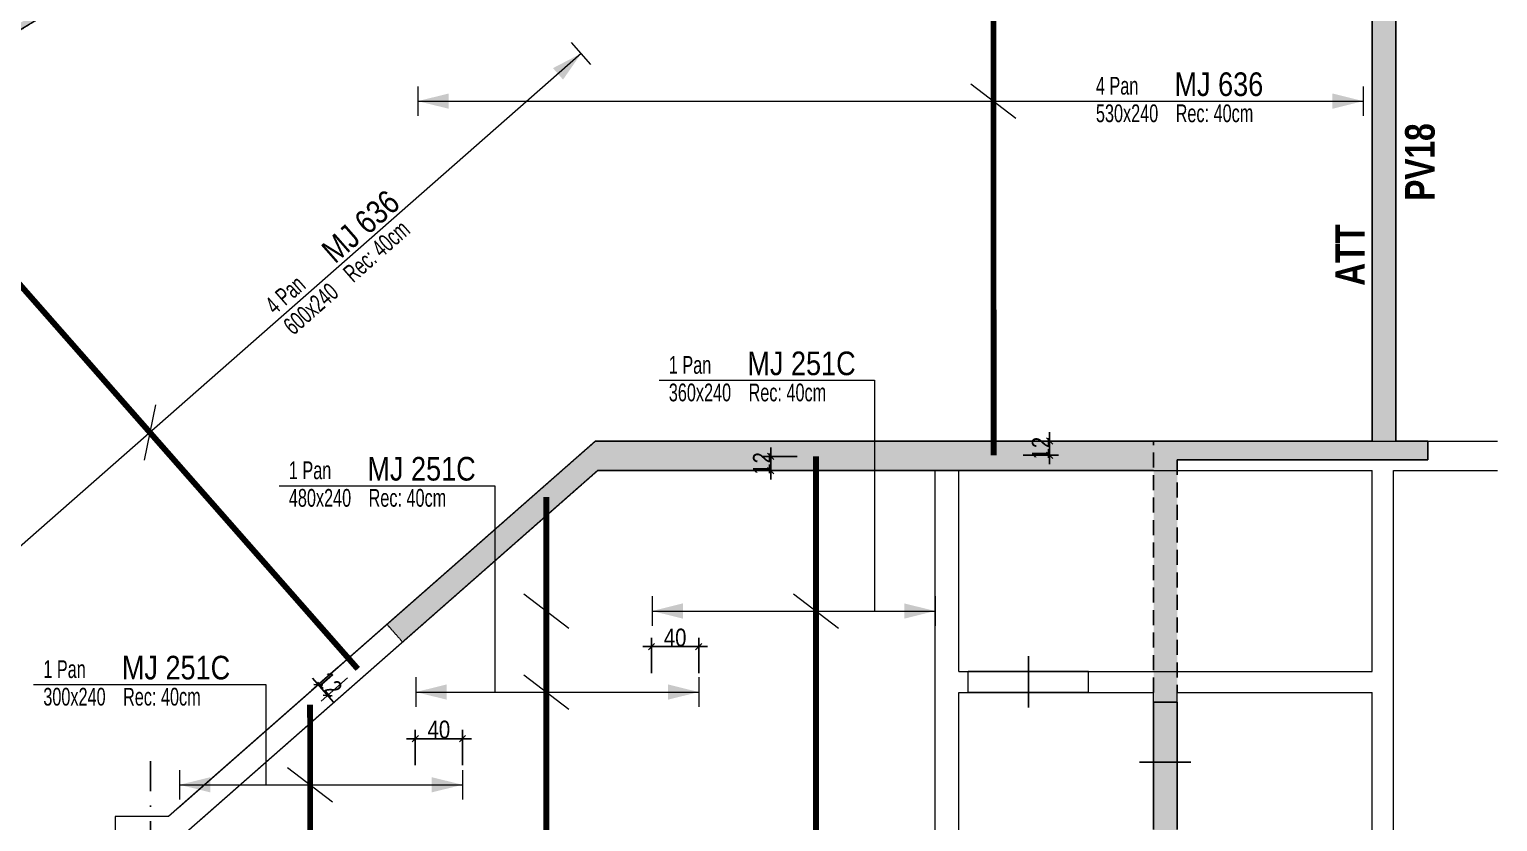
# Model space of a CAD drawing. Header units: metres. Extents: x 33574 to 39801, y -147554 to -143354.
# Drawn here: x 34847 to 36090, y -145454 to -144783 of the extents above; entities that cross this region are included whole.
import ezdxf
from ezdxf.enums import TextEntityAlignment as Align

# ---------------------------------------------------------------- set-up
doc = ezdxf.new("R2010")
doc.units = ezdxf.units.M
doc.header["$PDMODE"] = 65
doc.linetypes.add('INTERROMPU2', pattern=[9.524999999999999, 6.35, -3.175])
doc.linetypes.add('TIRETPTX2', pattern=[50.8, 25.4, -12.7, 0, -12.7])
for name, color, linetype in [('01_ARMA_INF', 50, 'Continuous'), ('01_cote_gen', 4, 'Continuous'), ('01_isolant ext', 2, 'TIRETPTX2'), ('01_linteaux', 3, 'Continuous'), ('01_murs_coup', 5, 'Continuous'), ('01_murs_sup', 2, 'INTERROMPU2'), ('01_poch_murs', 251, 'Continuous'), ('01_texte', 230, 'Continuous'), ('AA_COTES', 2, 'Continuous')]:
    doc.layers.add(name, color=color, linetype=linetype)
doc.styles.add('impact', font='impact.ttf')
doc.styles.add('PATIO', font='ARIALN.TTF')
doc.styles.add('STYLE2', font='ARIALN.TTF')
doc.dimstyles.new('JB50', dxfattribs={"dimscale": 0.1, "dimtxt": 150, "dimasz": 15, "dimexe": 0.1, "dimexo": 0.1, "dimgap": 0.09, "dimtad": 1, "dimdec": 1, "dimdsep": 46, "dimtxsty": 'STYLE2', "dimblk1": 'BOND_G', "dimblk2": 'BOND_D', "dimsah": 1, "dimcen": 1.5, "dimdle": 0.01, "dimse1": 1, "dimse2": 1, "dimclrd": 4, "dimclre": 2, "dimclrt": 6, "dimazin": 2, "dimtfac": 2.333333333333333, "dimtdec": 1, "dimtix": 1, "dimtmove": 2, "dimatfit": 3, "dimldrblk": 'BOND_G', "dimfxl": 1, "dimtolj": 1, "dimtzin": 0, "dimarcsym": 0})
pattern_1 = [(135, (-1377.46904745726, -135886.3766936216), (-11.22532015133644, 8.881784197001252e-16), [7.9375, -7.9375])]

# ---------------------------------------------------------------- blocks, each defined once
blk = doc.blocks.new('BOND_G')
at = {"layer": 'AA_COTES', "color": 0}
for p, q in [((0, -5), (0, 14.99999999999999)), ((5, 0), (-5, 0)), ((1.767766952966312, 1.767766952966312), (-1.767766952966426, -1.767766952966426))]:
    blk.add_line(p, q, dxfattribs=at)
blk = doc.blocks.new('BOND_D')
at = {"layer": 'AA_COTES', "color": 0}
for p, q in [((5, 0), (-5, 0)), ((-1.767766952966312, -1.767766952966312), (1.767766952966426, 1.767766952966426)), ((0, 5), (0, -15))]:
    blk.add_line(p, q, dxfattribs=at)
blk = doc.blocks.new('*D423')
at = {"layer": '01_cote_gen', "color": 4, "lineweight": -2, "ltscale": 5, "transparency": 16777216}
for p, q in [((35710.67925064555, -145130.1349015157), (35710.67925064555, -145128.6349015157)), ((35710.67925064555, -145143.6349015164), (35710.67925064555, -145131.6349015157)), ((35710.67925064555, -145145.1349015164), (35710.67925064555, -145146.6349015164))]:
    blk.add_line(p, q, dxfattribs=at)
at = {"layer": 'DEFPOINTS', "color": 0, "lineweight": 0, "ltscale": 5, "transparency": 16777216}
for p in [(35666.646021082, -145131.6349015157), (35710.67925064555, -145131.6349015157), (35647.30701436205, -145143.6349015164)]:
    blk.add_point(p, dxfattribs=at)
at = {"layer": '01_cote_gen', "color": 4, "lineweight": -2, "ltscale": 5, "transparency": 16777216, "xscale": 1.5, "yscale": 1.5, "zscale": 1.5}
for name, p, rotation in [('BOND_D', (35710.67925064555, -145131.6349015157), 270), ('BOND_G', (35710.67925064555, -145143.6349015164), 90)]:
    blk.add_blockref(name, p, dxfattribs=dict(at, rotation=rotation))
at = {"layer": '01_cote_gen', "color": 6, "lineweight": 0, "ltscale": 5, "transparency": 16777216, "insert": (35703.13955487476, -145137.634901516), "char_height": 15, "attachment_point": 5, "rotation": 90, "style": 'STYLE2'}
blk.add_mtext('\\A1;12', dxfattribs=at)
blk = doc.blocks.new('*D425')
at = {"layer": '01_cote_gen', "color": 4, "lineweight": -2, "ltscale": 5, "transparency": 16777216}
for p, q in [((35090.69354887935, -145336.8617087399), (35089.70323162714, -145335.7350891324)), ((35091.68386613157, -145337.9883283474), (35099.60640414929, -145347.0012852072)), ((35100.59672140151, -145348.1279048147), (35101.58703865373, -145349.2545244222))]:
    blk.add_line(p, q, dxfattribs=at)
at = {"layer": 'DEFPOINTS', "color": 0, "lineweight": 0, "ltscale": 5, "transparency": 16777216}
for p in [(35104.80846889911, -145326.4515856324), (35112.73100691683, -145335.4645424922), (35099.60640414929, -145347.0012852072)]:
    blk.add_point(p, dxfattribs=at)
at = {"layer": '01_cote_gen', "color": 4, "lineweight": -2, "ltscale": 5, "transparency": 16777216, "xscale": 1.5, "yscale": 1.5, "zscale": 1.5}
for name, p, rotation in [('BOND_G', (35091.68386613157, -145337.9883283474), 311.3160050905491), ('BOND_D', (35099.60640414929, -145347.0012852072), 131.3160050905491)]:
    blk.add_blockref(name, p, dxfattribs=dict(at, rotation=rotation))
at = {"layer": '01_cote_gen', "color": 6, "lineweight": 0, "ltscale": 5, "transparency": 16777216, "insert": (35101.30804786699, -145337.5170129118), "char_height": 15, "attachment_point": 5, "rotation": 311.31600509054914, "style": 'STYLE2'}
blk.add_mtext('\\A1;12', dxfattribs=at)
blk = doc.blocks.new('*D426')
at = {"layer": '01_cote_gen', "color": 4, "lineweight": -2, "ltscale": 5, "transparency": 16777216}
for p, q in [((35474.63337763465, -145143.1349015211), (35474.63337763465, -145141.6349015211)), ((35474.63337763465, -145144.6349015211), (35474.63337763465, -145156.6349015214)), ((35474.63337763465, -145158.1349015214), (35474.63337763465, -145159.6349015214))]:
    blk.add_line(p, q, dxfattribs=at)
at = {"layer": 'DEFPOINTS', "color": 0, "lineweight": 0, "ltscale": 5, "transparency": 16777216}
for p in [(35512.84455432389, -145144.6349015211), (35474.63337763465, -145156.6349015214), (35503.51290886763, -145156.6349015214)]:
    blk.add_point(p, dxfattribs=at)
at = {"layer": '01_cote_gen', "color": 4, "lineweight": -2, "ltscale": 5, "transparency": 16777216, "xscale": 1.5, "yscale": 1.5, "zscale": 1.5}
for name, p, rotation in [('BOND_G', (35474.63337763465, -145144.6349015211), 270), ('BOND_D', (35474.63337763465, -145156.6349015214), 90)]:
    blk.add_blockref(name, p, dxfattribs=dict(at, rotation=rotation))
at = {"layer": '01_cote_gen', "color": 6, "lineweight": 0, "ltscale": 5, "transparency": 16777216, "insert": (35467.09368186387, -145150.6349015213), "char_height": 15, "attachment_point": 5, "rotation": 90, "style": 'STYLE2'}
blk.add_mtext('\\A1;12', dxfattribs=at)
blk = doc.blocks.new('*D427')
at = {"layer": '01_cote_gen', "color": 4, "lineweight": -2, "ltscale": 5, "transparency": 16777216}
blk.add_line((35375.22920736812, -145305.7164366584), (35412.22920736813, -145305.7164366584), dxfattribs=at)
at = {"layer": 'DEFPOINTS', "color": 0, "lineweight": 0, "ltscale": 5, "transparency": 16777216}
for p in [(35413.72920736813, -145305.7164366584), (35373.72920736812, -145318.0527594545), (35413.72920736813, -145318.0527594531)]:
    blk.add_point(p, dxfattribs=at)
at = {"layer": '01_cote_gen', "color": 4, "lineweight": -2, "ltscale": 5, "transparency": 16777216, "xscale": 1.5, "yscale": 1.5, "zscale": 1.5, "rotation": 180}
blk.add_blockref('BOND_G', (35373.72920736812, -145305.7164366584), dxfattribs=at)
at = {"layer": '01_cote_gen', "color": 4, "lineweight": -2, "ltscale": 5, "transparency": 16777216, "xscale": 1.5, "yscale": 1.5, "zscale": 1.5}
blk.add_blockref('BOND_D', (35413.72920736813, -145305.7164366584), dxfattribs=at)
at = {"layer": '01_cote_gen', "color": 6, "lineweight": 0, "ltscale": 5, "transparency": 16777216, "insert": (35393.72920736813, -145298.0488418426), "char_height": 15, "attachment_point": 5, "style": 'STYLE2'}
blk.add_mtext('\\A1;40', dxfattribs=at)
blk = doc.blocks.new('*D428')
at = {"layer": '01_cote_gen', "color": 4, "lineweight": -2, "ltscale": 5, "transparency": 16777216}
blk.add_line((35175.22920737001, -145383.6127442966), (35212.22920737002, -145383.6127442966), dxfattribs=at)
at = {"layer": 'DEFPOINTS', "color": 0, "lineweight": 0, "ltscale": 5, "transparency": 16777216}
for p in [(35173.72920737001, -145371.5982483835), (35213.72920737002, -145371.5982483821), (35213.72920737002, -145383.6127442966)]:
    blk.add_point(p, dxfattribs=at)
at = {"layer": '01_cote_gen', "color": 4, "lineweight": -2, "ltscale": 5, "transparency": 16777216, "xscale": 1.5, "yscale": 1.5, "zscale": 1.5, "rotation": 180}
blk.add_blockref('BOND_G', (35173.72920737001, -145383.6127442966), dxfattribs=at)
at = {"layer": '01_cote_gen', "color": 4, "lineweight": -2, "ltscale": 5, "transparency": 16777216, "xscale": 1.5, "yscale": 1.5, "zscale": 1.5}
blk.add_blockref('BOND_D', (35213.72920737002, -145383.6127442966), dxfattribs=at)
at = {"layer": '01_cote_gen', "color": 6, "lineweight": 0, "ltscale": 5, "transparency": 16777216, "insert": (35193.72920737001, -145375.9451494808), "char_height": 15, "attachment_point": 5, "style": 'STYLE2'}
blk.add_mtext('\\A1;40', dxfattribs=at)

msp = doc.modelspace()

# ---------------------------------------------------------------- hatches: boundary and pattern name
at = {"layer": '01_murs_sup', "ltscale": 3}
h = msp.add_hatch(dxfattribs=at)
h.set_pattern_fill('DASH', color=256, scale=2.5, angle=135)
h.set_pattern_definition(pattern_1)
edge = h.paths.add_edge_path()
edge.add_line((36030.72921046714, -145131.6349017622), (36003.72920695076, -145131.6349017622))
edge.add_line((36003.72920695076, -145131.6349017622), (36003.72921874811, -144596.6220185353))
edge.add_arc((35992.70585741517, -144567.6481422858), 31.000000000006, 200.7835595958433, 290.82974950423176, ccw=False)
edge.add_line((35963.72310392278, -144578.6481422858), (35871.68861090755, -144578.6481422858))
edge.add_arc((35842.70585741517, -144567.6481422858), 31.00000000000336, 200.7835595958433, 339.2164404041567, ccw=False)
edge.add_line((35813.72310392278, -144578.6481422858), (35721.68861090755, -144578.6481422858))
edge.add_arc((35692.70585741517, -144567.6481422858), 31.00000000000336, 200.7835595958433, 339.2164404041567, ccw=False)
edge.add_line((35663.72310392278, -144578.6481422858), (35571.68861090755, -144578.6481422858))
edge.add_arc((35542.70585741517, -144567.6481422858), 30.99999999999303, 201.3118853197231, 339.21644040420693, ccw=False)
edge.add_line((35513.82576589636, -144578.9149215001), (35421.88929907952, -144579.7669164767))
edge.add_arc((35392.79066069388, -144569.0772371503), 31.00000000000263, 205.0617590903103, 339.8286810938182, ccw=False)
edge.add_arc((35466.523687287, -145780.6175167353), 1202.726036363769, 94.85607431748207, 99.19121332791286)
edge.add_arc((35243.97213929259, -144587.4697053421), 30.99999999998539, 212.0348839783278, 349.09644301072296, ccw=False)
edge.add_arc((35466.52368728716, -145780.6175167352), 1202.726036363719, 101.9401136610933, 106.2742133279193)
edge.add_arc((35098.54700091707, -144624.0173050652), 30.9999999999968, 219.1178839784031, 356.17944301063665, ccw=False)
edge.add_arc((35466.52368728719, -145780.6175167352), 1202.726036363716, 109.0231136610926, 113.3572133279185)
edge.add_arc((34958.73824102782, -144678.2179376741), 30.9999999997465, 0, 3.2624430106296813, ccw=False)
edge.add_arc((34958.73824102755, -144678.2179376741), 31.00000000001819, 253.0777681002966, 359.9999999999462, ccw=False)
edge.add_line((34949.71496456216, -144707.8756598023), (34949.71496456216, -144722.341862265))
edge.add_arc((35466.52368728724, -145780.6175167352), 1177.726036363718, 92.05394913478762, 116.0285616730136, ccw=False)
edge.add_line((35424.31340018747, -144603.6481422858), (35983.72921859318, -144603.6481422858))
edge.add_line((35983.72921859318, -144603.6481422858), (35983.72920695076, -145131.6349014186))
edge.add_line((35983.72920695076, -145131.6349014186), (35798.7362840578, -145131.6349014186))
edge.add_line((35798.7362840578, -145131.6349014186), (35798.73340964063, -145494.6348953786))
edge.add_line((35798.73340964063, -145494.6348953786), (35423.4792067001, -145494.6348953786))
edge.add_line((35423.4792067001, -145494.6348953786), (35423.4792067001, -145627.4040440309))
edge.add_arc((34933.23140303898, -146364.8041766383), 885.4952651279693, 54.97246064441538, 56.3827363050446, ccw=False)
edge.add_line((35441.4792067001, -145639.6931267724), (35441.4792067001, -145514.6348953786))
edge.add_line((35441.4792067001, -145514.6348953786), (35531.47920662024, -145514.6348953786))
edge.add_line((35531.47920662024, -145514.6348953786), (35531.47920662024, -145690.6348835175))
edge.add_line((35531.47920662024, -145690.6348835175), (35507.33734167481, -145690.6348835175))
edge.add_arc((34933.23140303817, -146364.8041766382), 885.4952651283348, 49.58310368497262, 54.97246064434233)
edge.add_arc((34933.23140303814, -146364.8041766383), 885.495265128421, 54.9724606443442, 88.93337311106043)
edge.add_line((34949.71496456216, -145479.4623461771), (34949.71496456216, -145499.4658924054))
edge.add_arc((34933.23140303812, -146364.8041766383), 865.4952651284605, 31.88506078871228, 88.9087223828218, ccw=False)
edge.add_line((35668.13160548549, -145907.6349012024), (35798.73013929815, -145907.634901203))
edge.add_line((35798.73013929815, -145907.634901203), (35798.72650976552, -146365.9957603085))
edge.add_line((35798.72650976552, -146365.9957603085), (35818.72896800363, -146365.9957603085))
edge.add_line((35818.72896800363, -146365.9957603085), (35818.72896800363, -145758.6903359441))
edge.add_line((35818.72896800363, -145758.6903359441), (36078.4436895912, -145758.6903359441))
edge.add_line((36078.4436895912, -145758.6903359441), (36078.4436895912, -145740.6903359441))
edge.add_line((36078.4436895912, -145740.6903359441), (35818.72896800363, -145740.6903359441))
edge.add_line((35818.72896800363, -145740.6903359441), (35818.72896800363, -145147.6349014186))
edge.add_line((35818.72896800363, -145147.6349014186), (36030.72921046714, -145147.6349014186))
edge.add_line((36030.72921046714, -145147.6349014186), (36030.72921046714, -145131.6349017622))
edge = h.paths.add_edge_path(flags=16)
edge.add_line((35798.73325127054, -145507.6348953786), (35798.7305336645, -145692.597199733))
edge.add_line((35798.7305336645, -145692.597199733), (35798.73110959533, -145692.5985063117))
edge.add_line((35798.73110959533, -145692.5985063117), (35798.7324317029, -145710.6361900963))
edge.add_line((35798.7324317029, -145710.6361900963), (35798.73169924372, -145710.6348835175))
edge.add_line((35798.73169924372, -145710.6348835175), (35798.73029766824, -145887.634901203))
edge.add_line((35798.73029766824, -145887.634901203), (35679.16125707598, -145887.6349012025))
edge.add_arc((34933.23140303805, -146364.8041766384), 885.4952651285312, 32.60693550189016, 37.71342408084015)
edge.add_line((35633.72920448019, -145823.1357404712), (35633.7292148401, -145710.6348835175))
edge.add_line((35633.7292148401, -145710.6348835175), (35613.7292148401, -145710.6348835175))
edge.add_line((35613.7292148401, -145710.6348835175), (35613.72920677518, -145798.2138452048))
edge.add_arc((34933.23140303824, -146364.8041766384), 885.4952651283946, 39.78115613019648, 47.62597131948256)
edge.add_line((35530.02651067788, -145710.6348835175), (35613.7292148401, -145710.6348835175))
edge.add_line((35613.7292148401, -145710.6348835175), (35613.72921668184, -145690.6348835175))
edge.add_line((35613.72921668184, -145690.6348835175), (35549.47920693972, -145690.6348835175))
edge.add_line((35549.47920693972, -145690.6348835175), (35549.47920662024, -145690.6348835175))
edge.add_line((35549.47920662024, -145690.6348835175), (35549.47920662024, -145514.6348953786))
edge.add_line((35549.47920662024, -145514.6348953786), (35613.72923288923, -145514.6348953786))
edge.add_line((35613.72923288923, -145514.6348953786), (35613.72921668255, -145710.5971997362))
edge.add_line((35613.72921668255, -145710.5971997362), (35633.72921668256, -145710.5971997362))
edge.add_line((35633.72921668256, -145710.5971997362), (35633.72923288924, -145507.6348953786))
edge.add_line((35633.72923288923, -145507.6348953786), (35798.73325127054, -145507.6348953786))
h.paths.add_polyline_path([(35798.7362840578, -145131.6349015173), (35326.43875525198, -145131.6349015173), (35149.84942937765, -145286.8598370758), (35163.05365940719, -145301.8814318423), (35328.29120183799, -145156.6349015173), (35798.73608609518, -145156.6349015173)], flags=17)
h = msp.add_hatch(dxfattribs=at)
h.set_pattern_fill('DASH', color=256, scale=2.5, angle=135)
h.set_pattern_definition(pattern_1)
edge = h.paths.add_edge_path()
edge.add_line((34949.71496456216, -144722.341862265), (34949.71496456216, -144707.8756598023))
edge.add_arc((34958.73824102753, -144678.2179376741), 30.99999999998815, 226.2008839784407, 253.07776810030668, ccw=False)
edge.add_arc((35466.52368728704, -145780.6175167351), 1202.72603636355, 116.1061136610875, 120.4402133279125)
edge.add_arc((34826.67974185161, -144749.2443462307), 30.99999999999435, 0, 10.345443010625615, ccw=False)
edge.add_arc((34826.67974185161, -144749.2443462307), 30.99999999999636, -126.71611602166251, 5.377387424232438e-11, ccw=False)
edge.add_arc((35466.52368728729, -145780.6175167352), 1202.726036363755, 123.1891136610932, 127.5232133279169)
edge.add_arc((34704.38709443374, -144836.0124642499), 31.00000000004408, 0, 17.428443010622175, ccw=False)
edge.add_arc((34704.38709443378, -144836.0124642499), 30.99999999999636, -119.63311602164868, 0, ccw=False)
edge.add_arc((35466.52368728724, -145780.6175167352), 1202.726036363712, 130.2721136610881, 134.6062133279121)
edge.add_arc((34593.72683494163, -144937.1979616602), 31.00000000004577, -5.377387424232438e-11, 24.511443010564506, ccw=False)
edge.add_arc((34593.72683494168, -144937.1979616602), 31, -112.55011602162091, 0, ccw=False)
edge.add_arc((35466.52368728707, -145780.6175167352), 1202.726036363611, 137.3551136610777, 141.6892133279013)
edge.add_arc((34496.38795597645, -145051.2564578753), 31.00000000001319, 0, 31.59444301060978, ccw=False)
edge.add_arc((34496.38795597646, -145051.2564578753), 31.00000000000364, -105.46711602161918, 0, ccw=False)
edge.add_arc((35466.52368728694, -145780.6175167352), 1202.726036363478, 144.4381136610719, 148.772213327895)
edge.add_arc((34413.85612770663, -145176.4470934655), 31.00000000002467, -5.377387424232438e-11, 38.677443010546426, ccw=False)
edge.add_arc((34413.85612770668, -145176.4470934655), 30.99999999999272, -98.38411602166099, 0, ccw=False)
edge.add_arc((35466.5236872872, -145780.6175167351), 1202.726036363665, 151.5211136610797, 155.8552133279022)
edge.add_arc((34347.39102228511, -145310.8591006611), 31.00000000002007, 0, 45.76044301059147, ccw=False)
edge.add_arc((34347.39102228513, -145310.8591006611), 31, -91.30111602162748, 5.377387424232438e-11, ccw=False)
edge.add_arc((35466.5236872869, -145780.6175167353), 1202.726036363444, 158.6041136610622, 160.7596099109288)
edge.add_line((34330.97675037252, -145384.2804472971), (34306.50477054841, -145465.8389103738))
edge.add_arc((34287.56648059654, -145490.3815502827), 30.99999999998894, 5.377387424232438e-11, 52.34448233653029, ccw=False)
edge.add_arc((34287.56648059651, -145490.3815502826), 31.00000000001091, -85.74869509532238, 0, ccw=False)
edge.add_line((34289.86454787191, -145521.2962536906), (34274.67844661009, -145571.9074052174))
edge.add_arc((34255.52429800754, -145596.2819532402), 31.00000000002931, 0, 51.838823286970694, ccw=False)
edge.add_arc((34255.52429800757, -145596.2819532402), 30.99999999998909, -85.24303604581559, 0, ccw=False)
edge.add_line((34258.09510734258, -145627.1751715795), (34231.52944584606, -145715.7113071045))
edge.add_arc((34212.08384813659, -145739.853981557), 31.00000000000053, 0, 51.15046554258652, ccw=False)
edge.add_arc((34212.08384813659, -145739.853981557), 30.99999999998909, -84.55467830142197, 0, ccw=False)
edge.add_line((34215.02561750614, -145770.7140851371), (34188.37904986589, -145859.519858868))
edge.add_arc((34168.64339826562, -145883.4260098738), 30.99999999998018, 0, 50.45872493290841, ccw=False)
edge.add_arc((34168.64339826562, -145883.4260098738), 30.99999999999272, -83.86293769173221, 0, ccw=False)
edge.add_line((34171.95752288584, -145914.2483488182), (34145.22723758264, -146003.3331307851))
edge.add_arc((34125.20294839462, -146026.9980381906), 30.99999999998639, -5.377387424232438e-11, 49.763448720829786, ccw=False)
edge.add_arc((34125.20294839463, -146026.9980381907), 31, -83.16766147967297, 5.377387424232438e-11, ccw=False)
edge.add_line((34128.8908445686, -146057.7778923458), (34102.28069709782, -146146.4622875422))
edge.add_arc((34083.41533426916, -146171.061029082), 30.9999999999954, 0, 52.514539147360324, ccw=False)
edge.add_arc((34083.41533426916, -146171.061029082), 30.99999999999272, 274.06371430914675, 359.9999999999462, ccw=False)
edge.add_line((34085.61217239592, -146201.9830908219), (34059.13222046546, -146290.1353148722))
edge.add_arc((34040.25927559823, -146314.7282397092), 30.99999999999541, 0, 52.49687685459321, ccw=False)
edge.add_arc((34040.25927559821, -146314.7282397092), 31.00000000001455, -70.8742860169134, 0, ccw=False)
edge.add_line((34050.41617614433, -146344.0171005832), (34050.94769757198, -146365.9957603085))
edge.add_line((34050.94769757198, -146365.9957603085), (34075.95500703835, -146365.9957603085))
edge.add_line((34075.95500703835, -146365.9957603085), (34074.94862611357, -146324.3814381961))
edge.add_line((34074.94862611357, -146324.3814381961), (34322.79127649647, -145499.3089115099))
edge.add_line((34322.79127649647, -145499.3089115099), (34933.23140303812, -145499.3089115099))
edge.add_arc((34933.23140303764, -146364.8041766383), 865.4952651284111, 88.9087223827907, 89.99999999996851, ccw=False)
edge.add_line((34949.71496456216, -145499.4658924054), (34949.71496456216, -145479.4623461771))
edge.add_arc((34939.51020766549, -145915.1303716551), 435.7875233266934, 88.65819253990759, 90.82554326156212)
edge.add_line((34933.23140303812, -145479.3880830261), (34328.79905502179, -145479.3880830261))
edge.add_line((34328.79905502179, -145479.3880830261), (34356.55909196639, -145386.8952620134))
edge.add_arc((35466.52368728725, -145780.6175167353), 1177.726036363767, 116.0285616730126, 160.4695873568512, ccw=False)
at = {"layer": '01_poch_murs', "ltscale": 3}
h = msp.add_hatch(color=256, dxfattribs=at)
h.dxf.hatch_style = 1
h.paths.add_polyline_path([(35963.72310392281, -144578.6481422858), (35871.68861090756, -144578.6481422858, -0.690065559342354), (35813.72310392281, -144578.6481422858), (35721.68861090756, -144578.6481422858, -0.6900655593423551), (35663.72310392281, -144578.6481422858), (35571.68861090756, -144578.6481422858, -0.6866679614140103), (35513.82576589637, -144578.9149215001), (35421.88929907954, -144579.7669164767, -0.6667085915927928), (35364.70925735467, -144582.2086798166, 0.01891786864332901), (35274.41249541023, -144593.3335538591, -0.2058076460600042), (35260.66415619559, -144613.5920438995), (35260.66415619559, -144621.0225571965, -0.05293556011198203), (35508.73397438702, -144603.6481422858), (35983.72921859326, -144603.6481422858), (35983.72921873281, -144597.3200137799, -0.2326350150878804)])
h.paths.add_polyline_path([(35260.66415619559, -144621.0225571965), (35260.66415619559, -144613.5920438995, -0.4169943815633989), (35217.69265490567, -144603.9132055886, 0.01891333202871347), (35129.47810731833, -144626.0828937938, -0.6812689604309282), (35074.49566599207, -144643.5757632949, 0.01891333202871096), (34989.68800041122, -144676.4537398123, -0.0142360546494353), (34989.73824102759, -144678.2179376742, -0.503616030956479), (34949.71496456226, -144707.8756598023), (34949.71496456226, -144722.341862265, -0.06975970139477862)])
h.paths.add_polyline_path([(34949.71496456226, -144722.341862265), (34949.71496456226, -144707.8756598023, -0.1178131145377853), (34937.28214784244, -144700.5928357796, 0.01891333202871288), (34857.1757722185, -144743.6772884923, -0.04517119621277415), (34857.67974185162, -144749.2443462307, -0.6171070753033968), (34808.14637185998, -144774.0941791628, 0.01891333202871142), (34733.96393898948, -144826.7275158855, -0.07619285917296362), (34735.38709443379, -144836.0124642499, -0.5752177938253992), (34689.05931995975, -144862.9579523633, 0.0134997775354115), (34640.66669659685, -144906.2548062569), (34640.66669659685, -144940.9754217586, -0.08088505237707058)])
h.paths.add_polyline_path([(34640.66669659685, -144940.9754217586), (34640.66669659685, -144906.2548062569, 0.005412172626123334), (34621.93306630073, -144924.3368375834, -0.1073610116204503), (34624.7268349417, -144937.1979616602, -0.5347923163912949), (34581.83860173779, -144965.8278396078, 0.01891333202870704), (34522.79306623754, -145035.0154556863, -0.1387367531134328), (34527.38795597648, -145051.2564578753, -0.4956818265242388), (34488.1207125411, -145081.1337516948, 0.0140874434755383), (34450.28116331858, -145137.3438183572), (34479.99565134299, -145137.3438183572, -0.05401596373595395)])
at = {"layer": '01_poch_murs', "lineweight": 0}
h = msp.add_hatch(color=256, dxfattribs=at)
h.dxf.hatch_style = 1
h.paths.add_polyline_path([(35810.68081998701, -145344.6394842736), (35798.73510057221, -145344.6386664573), (35798.73455314171, -145352.6349006927), (35810.68081998701, -145352.6349006939)])
h.paths.add_polyline_path([(35818.72976634049, -145344.6400353129), (35810.68081998701, -145344.6394842736), (35810.68081998701, -145352.6349006939), (35818.72921900371, -145352.6349006947)])

# ---------------------------------------------------------------- linework, layer by layer
at = {"layer": '01_ARMA_INF', "linetype": 'Continuous', "lineweight": 0, "const_width": 5, "flags": 128}
for points in [[(35663.10124965953, -144608.1017628494), (35663.26629377392, -145143.6349015164)], [(35125.09849078914, -145324.5933197975), (34723.0583769652, -144867.2183985636)], [(35512.84455432389, -145144.6349015211), (35512.9524196171, -145494.6348953786)], [(35284.69773642448, -145178.9772792957), (35284.81759895865, -145548.3099003812)], [(35084.740589411, -145354.7429157857), (35084.82889202803, -145490.0759761053)]]:
    msp.add_lwpolyline(points, dxfattribs=at)
at = {"layer": '01_isolant ext'}
msp.add_line((34949.6828860403, -145402.6656989723), (34949.68225681721, -147465.2447462546), dxfattribs=at)
msp.add_arc((35466.52368760014, -145780.6175165098), 1213.726036363743, 91.99092271833612, 160.6105502048439, dxfattribs=at)
at = {"layer": '01_linteaux'}
for p, q in [((35983.72920695076, -145131.6349014186), (35983.72921859318, -144603.6481422858)), ((35692.72920738063, -145357.1475675629), (35692.72920738063, -145313.7963422398)), ((35743.72920736506, -145326.6349006968), (35641.72923372396, -145326.6349007004)), ((35743.7292073657, -145344.6349006968), (35641.7292337246, -145344.6349007004)), ((35798.73455314171, -145352.6349006927), (35798.73455314527, -145454.6348698667)), ((35818.72896800363, -145352.6349006947), (35818.72896800363, -145454.634869866)), ((35786.73353160432, -145403.6348930427), (35830.08475692748, -145403.6348930427))]:
    msp.add_line(p, q, dxfattribs=at)
at = {"layer": '01_murs_coup', "linetype": 'Continuous', "lineweight": 5}
for p, q in [((35326.43875525221, -145131.6349015172), (34964.95363599215, -145449.38629484)), ((35326.43875525221, -145131.6349015172), (34972.93029183373, -145442.3746825421)), ((35326.43875525177, -145131.6349015277), (36089.90957893626, -145131.6349015008)), ((35326.43875525177, -145131.6349015277), (36089.90957893626, -145131.6349015008)), ((35328.29120183822, -145156.6349015172), (34979.71496456226, -145463.0391742584)), ((35328.29120183822, -145156.6349015172), (34991.06002409654, -145453.0666794522)), ((35328.29120183866, -145156.6349015276), (35613.72920736134, -145156.6349015176)), ((35328.29120183866, -145156.6349015276), (35613.72920736134, -145156.6349015176)), ((35613.72920737322, -145494.6348953786), (35613.72920736134, -145156.6349015176)), ((35613.72920737322, -145494.6348953786), (35613.72920736134, -145156.6349015176)), ((35633.72920736732, -145326.6349007013), (35633.72920736134, -145156.6349015169)), ((35633.72920736732, -145326.6349007013), (35633.72920736134, -145156.6349015169)), ((35633.72920736134, -145156.6349015169), (35983.70721620537, -145156.6513306558)), ((35633.72920736134, -145156.6349015169), (35983.70721620537, -145156.6513306558)), ((35983.70721621135, -145326.6513298403), (35983.70721620537, -145156.6513306558)), ((35983.70721621135, -145326.6513298403), (35983.70721620537, -145156.6513306558)), ((36001.70721620537, -145156.6513306552), (36089.90957893626, -145156.6349015008)), ((36001.70721620537, -145156.6513306552), (36089.90957893626, -145156.6349015008)), ((36001.70721622485, -145710.6136288742), (36001.70721620537, -145156.6513306552)), ((36001.70721622485, -145710.6136288742), (36001.70721620537, -145156.6513306552)), ((35633.72920736732, -145326.6349007013), (35641.72923372396, -145326.6349007004)), ((35633.72920736732, -145326.6349007013), (35641.72923372396, -145326.6349007004)), ((35641.7292337246, -145344.6349007004), (35641.72923372396, -145326.6349007004)), ((35743.72920736506, -145326.6349006968), (35983.70721621135, -145326.6513298403)), ((35743.72920736506, -145326.6349006968), (35983.70721621135, -145326.6513298403)), ((35743.7292073657, -145344.6349006968), (35743.72920736506, -145326.6349006968)), ((35633.72920738019, -145692.5971997358), (35633.72920736796, -145344.6349007013)), ((35633.72920738019, -145692.5971997358), (35633.72920736796, -145344.6349007013)), ((35633.72920736796, -145344.6349007013), (35641.7292337246, -145344.6349007004)), ((35633.72920736796, -145344.6349007013), (35641.7292337246, -145344.6349007004)), ((35743.7292073657, -145344.6349006968), (35798.73510057222, -145344.6386664573)), ((35818.7292190046, -145344.6349006947), (35983.70721621197, -145344.6513298403)), ((35818.72976634049, -145344.6400353129), (35983.70721621197, -145344.6513298403)), ((35983.70721622423, -145692.6136288749), (35983.70721621197, -145344.6513298403)), ((35983.70721622423, -145692.6136288749), (35983.70721621197, -145344.6513298403)), ((34919.71496456226, -145449.38629484), (34919.71496456226, -145509.38629484)), ((34964.95363599215, -145449.38629484), (34919.71496456226, -145449.38629484))]:
    msp.add_line(p, q, dxfattribs=at)
at = {"layer": '01_murs_coup'}
msp.add_line((35798.72921900434, -145352.6349006927), (35818.72921900371, -145352.6349006947), dxfattribs=at)
at = {"layer": '01_murs_coup', "linetype": 'Continuous', "lineweight": 5}
msp.add_arc((35466.52368728725, -145780.6175167353), 1177.726036363743, 87.94605086509816, 160.4695873564452, dxfattribs=at)
at = {"layer": '01_murs_sup', "ltscale": 0.05}
for p, q in [((36003.72920695076, -145131.6349017622), (36003.72921914445, -144578.6481422858)), ((35326.43875525198, -145131.6349015173), (35149.84942937765, -145286.8598370758)), ((35326.43875525198, -145131.6349015173), (35798.72920694929, -145131.6349015173)), ((35983.72920695076, -145131.6349014186), (35798.7362840578, -145131.6349014186)), ((36003.72920695076, -145131.6349017622), (36030.72921046714, -145131.6349017622)), ((36030.72921046714, -145131.6349014186), (36030.72921046714, -145147.6349014186)), ((35328.29120183799, -145156.6349015173), (35163.05365940719, -145301.8814318423)), ((35328.29120183799, -145156.6349015173), (35798.72920694929, -145156.6349015173)), ((36030.72921046714, -145147.6349014186), (35818.72896800363, -145147.6349014186)), ((35163.05365940719, -145301.8814318423), (35149.84942937765, -145286.8598370758))]:
    msp.add_line(p, q, dxfattribs=at)
at = {"layer": '01_murs_sup', "ltscale": 2}
for p, q in [((35798.73461576982, -145344.6386664241), (35798.7362840578, -145131.6349014186)), ((35818.72896800363, -145147.6349014186), (35818.72896800363, -145344.6400352582)), ((35798.73340964063, -145498.6348953786), (35798.73455314171, -145352.6349006927)), ((35818.72896800363, -145352.6349006947), (35818.72896800363, -145740.6903359441))]:
    msp.add_line(p, q, dxfattribs=at)
at = {"layer": '01_murs_sup', "ltscale": 0.05}
msp.add_arc((35466.52368728723, -145780.6175167352), 1177.726036363743, 91.99065690944032, 160.4695873564452, dxfattribs=at)
at = {"layer": '01_poch_murs', "lineweight": 0}
for p, q in [((35798.73455314171, -145352.6349006927), (35798.73510057221, -145344.6386664573)), ((35818.72921900371, -145352.6349006947), (35818.72976634049, -145344.6400353129))]:
    msp.add_line(p, q, dxfattribs=at)
at = {"layer": '01_texte', "linetype": 'Continuous', "lineweight": 0}
for p, q in [((35322.42731757971, -144812.9381486416), (35305.9483270983, -144794.1910716354)), ((35314.18782233901, -144803.5646101385), (34683.28084214875, -145358.1422713792)), ((35175.91483288987, -144831.4058110219), (35175.91483288987, -144856.3659797627)), ((35644.14122749661, -144829.3814788821), (35682.21284272656, -144858.3903119025)), ((35976.21862249522, -144831.4049467954), (35976.21862249522, -144856.3651155361)), ((35175.91483288987, -144843.8858953923), (35976.21862249522, -144843.885031098)), ((35380.05933771545, -145080.2097756194), (35562.58021827319, -145080.2095785046)), ((35562.58021827319, -145080.2095785046), (35562.58042922452, -145275.5425263124)), ((34953.95112691718, -145100.9875369267), (34944.36576149566, -145147.8818974529)), ((35058.44452134221, -145169.4360696874), (35240.96540189994, -145169.4358725726)), ((35240.96540189994, -145169.4358725726), (35240.96559057799, -145344.1446100659)), ((35265.69253268134, -145261.0389188579), (35303.76414791129, -145290.0477518783)), ((35374.24004700204, -145263.0626453417), (35374.24004700204, -145288.0228140824)), ((35493.85221088044, -145261.0389188579), (35531.92382611038, -145290.0477518783)), ((35613.72920709182, -145263.0623867713), (35613.72920709182, -145288.022555512)), ((35374.24004700204, -145275.542729712), (35613.72920709182, -145275.5424710739)), ((35174.24004700557, -145331.6645977564), (35174.24004700557, -145356.6247664971)), ((35265.72682241648, -145329.6409016469), (35303.79843764642, -145358.6497346673)), ((35413.72920709535, -145331.664339186), (35413.72920709535, -145356.6245079267)), ((34850.60775618115, -145337.7872215602), (35047.34902940694, -145337.7870090879)), ((35047.34902940694, -145337.7870090879), (35047.34912106187, -145422.6560109892)), ((35174.24004700557, -145344.1446821267), (35413.72920709535, -145344.1444234886)), ((34974.24004700901, -145410.1760055735), (34974.24004700901, -145435.1361743142)), ((35065.72682241992, -145408.152309464), (35103.79843764986, -145437.1611424844)), ((35213.72920709879, -145410.1757470031), (35213.72920709879, -145435.1359157438)), ((34974.24004700901, -145422.6560899439), (35213.72920709879, -145422.6558313057))]:
    msp.add_line(p, q, dxfattribs=at)
for points in [[(35314.18782233901, -144803.5646101385), (35290.32325597914, -144815.9410529675), (35294.58819966455, -144820.7930023505)], [(35314.18782233901, -144803.5646101385), (35298.85314334999, -144825.6449517334), (35294.58819966455, -144820.7930023505)], [(35175.91483288987, -144843.8858953923), (35202.01009504969, -144837.4259296451), (35202.01009504969, -144843.8858953923)], [(35175.91483288987, -144843.8858953923), (35202.01009504969, -144850.3458611395), (35202.01009504969, -144843.8858953923)], [(35976.21862249522, -144843.8850311658), (35950.1233603354, -144837.4250654186), (35950.1233603354, -144843.8850311658)], [(35976.21862249522, -144843.8850311658), (35950.1233603354, -144850.344996913), (35950.1233603354, -144843.8850311658)], [(35374.24004700204, -145275.542729712), (35400.33530916187, -145269.0827639649), (35400.33530916187, -145275.542729712)], [(35613.72920709182, -145275.5424711416), (35587.63394493199, -145269.0825053944), (35587.63394493199, -145275.5424711416)], [(35374.24004700204, -145275.542729712), (35400.33530916187, -145282.0026954592), (35400.33530916187, -145275.542729712)], [(35613.72920709182, -145275.5424711416), (35587.63394493199, -145282.0024368888), (35587.63394493199, -145275.5424711416)], [(35174.24004700557, -145344.1446821267), (35200.3353091654, -145337.6847163796), (35200.3353091654, -145344.1446821267)], [(35174.24004700557, -145344.1446821267), (35200.3353091654, -145350.6046478739), (35200.3353091654, -145344.1446821267)], [(35413.72920709535, -145344.1444235563), (35387.63394493552, -145337.6844578091), (35387.63394493552, -145344.1444235563)], [(35413.72920709535, -145344.1444235563), (35387.63394493552, -145350.6043893035), (35387.63394493552, -145344.1444235563)], [(34974.24004700901, -145422.6560899439), (35000.33530916884, -145416.1961241967), (35000.33530916884, -145422.6560899439)], [(35213.72920709879, -145422.6558313735), (35187.63394493896, -145416.1958656263), (35187.63394493896, -145422.6558313735)], [(34974.24004700901, -145422.6560899439), (35000.33530916884, -145429.1160556911), (35000.33530916884, -145422.6560899439)], [(35213.72920709879, -145422.6558313735), (35187.63394493896, -145429.1157971206), (35187.63394493896, -145422.6558313735)]]:
    msp.add_solid(points, dxfattribs=at)

# ---------------------------------------------------------------- texts
at = {"layer": '01_texte', "ltscale": 5, "style": 'PATIO', "width": 0.8}
for s, p in [('4 Pan', (35749.8858789775, -144838.3498865004)), ('530x240', (35749.8858789775, -144861.6846931669)), ('Rec: 40cm', (35817.38604256426, -144861.6846931669)), ('1 Pan', (35388.36326231425, -145074.6743776241)), ('360x240', (35388.36326231425, -145098.0091842906)), ('Rec: 40cm', (35455.86342590102, -145098.0091842906)), ('1 Pan', (35066.74844594101, -145163.9006716921)), ('480x240', (35066.74844594101, -145187.2354783586)), ('Rec: 40cm', (35134.24860952778, -145187.2354783586)), ('1 Pan', (34858.91168077995, -145332.2518235648)), ('300x240', (34858.91168077995, -145355.5866302314)), ('Rec: 40cm', (34926.41184436672, -145355.5866302314))]:
    msp.add_text(s, height=15, dxfattribs=at).set_placement(p)
at = {"layer": '01_texte', "ltscale": 5, "style": 'PATIO'}
for s, p in [('MJ 636', (35816.38759574024, -144839.5572563627)), ('MJ 251C', (35454.864979077, -145075.8817474864)), ('MJ 251C', (35133.25016270376, -145165.1080415544)), ('MJ 251C', (34925.4133975427, -145333.4591934272))]:
    msp.add_text(s, height=20, dxfattribs=at).set_placement(p)
at = {"layer": '01_texte', "style": 'impact'}
for s, p in [('PV18', (36044.10410014979, -144895.4576734944)), ('ATT', (35984.95145310419, -144974.1433588534))]:
    msp.add_text(s, height=24.99999999999999, rotation=90, dxfattribs=at).set_placement(p, align=Align.BOTTOM_CENTER)
at = {"layer": '01_texte', "ltscale": 5, "style": 'PATIO'}
msp.add_text('MJ 636', height=20, rotation=41.31600509068046, dxfattribs=at).set_placement((35105.82691264372, -144982.1990472329))
at = {"layer": '01_texte', "ltscale": 5, "style": 'PATIO', "width": 0.8}
for s, p in [('Rec: 40cm', (35121.18561409937, -144998.1593306008)), ('4 Pan', (35055.08170114995, -145025.1974144674)), ('600x240', (35070.48760889595, -145042.7237149523))]:
    msp.add_text(s, height=15, rotation=41.31600509068046, dxfattribs=at).set_placement(p)

# ---------------------------------------------------------------- dimensions: what is measured, and where the dimension line sits
at = {"layer": '01_cote_gen', "lineweight": 0, "ltscale": 5}
for base, p1, p2, picture, middle in [((35710.67925064555, -145131.6349015157), (35647.30701436205, -145143.6349015164), (35666.646021082, -145131.6349015157), '*D423', (35703.13955487476, -145137.634901516)), ((35474.63337763465, -145156.6349015214), (35512.84455432389, -145144.6349015211), (35503.51290886763, -145156.6349015214), '*D426', (35467.09368186387, -145150.6349015213))]:
    dim = msp.add_linear_dim(base=base, p1=p1, p2=p2, angle=90, dimstyle='JB50', dxfattribs=at)
    dim.commit()
    dim.dimension.update_dxf_attribs({"geometry": picture, "text_midpoint": middle})
for base, p1, p2, picture, middle in [((35413.72920736813, -145305.7164366584), (35373.72920736812, -145318.0527594545), (35413.72920736813, -145318.0527594531), '*D427', (35393.72920736813, -145298.0488418426)), ((35213.72920737002, -145383.6127442966), (35173.72920737001, -145371.5982483835), (35213.72920737002, -145371.5982483821), '*D428', (35193.72920737001, -145375.9451494808))]:
    dim = msp.add_linear_dim(base=base, p1=p1, p2=p2, dimstyle='JB50', dxfattribs=at)
    dim.commit()
    dim.dimension.update_dxf_attribs({"geometry": picture, "text_midpoint": middle})
dim = msp.add_aligned_dim(p1=(35104.80846889911, -145326.4515856324), p2=(35112.73100691683, -145335.4645424922), distance=-17.47431344224187, dimstyle='JB50', dxfattribs=at)
dim.commit()
dim.dimension.update_dxf_attribs({"geometry": '*D425', "text_midpoint": (35101.30804786699, -145337.5170129118)})

doc.saveas('drawing.dxf')
